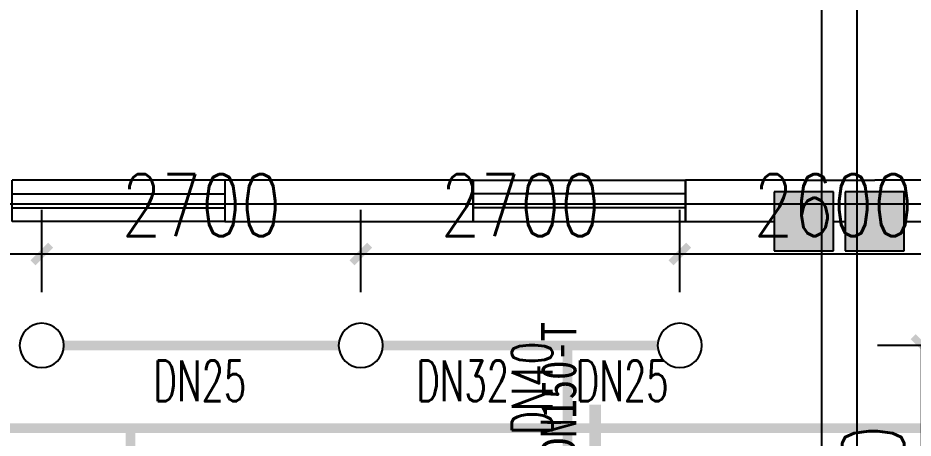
# Model space of a CAD drawing. Extents: x 0 to 2838408, y -923048 to 203859.
# Drawn here: x 2722460 to 2730038, y -399160 to -395602 of the extents above; entities that cross this region are included whole.
import ezdxf
from ezdxf.enums import TextEntityAlignment as Align

# ---------------------------------------------------------------- set-up
doc = ezdxf.new("R2010")
doc.units = 0
doc.header["$LTSCALE"] = 1000
for name, color, linetype in [('COLUMN', 9, 'Continuous'), ('DIM_喷淋', 3, 'Continuous'), ('DOTE', 8, 'Continuous'), ('EQUIP_喷头', 7, 'Continuous'), ('PIPE-喷淋', 6, 'Continuous'), ('PUB_HATCH', 8, 'Continuous'), ('TEXT_喷淋', 7, 'Continuous'), ('WALL', 9, 'Continuous'), ('WINDOW', 4, 'Continuous'), ('XREF', 8, 'Continuous'), ('抗震支吊架', 2, 'Continuous')]:
    doc.layers.add(name, color=color, linetype=linetype)
doc.styles.add('_TCH_DIM_T3', font='SIMPLEX', dxfattribs={"width": 0.75, "bigfont": 'HZTXT'})
doc.styles.add('_TWT_PIPEDN', font='SIMPLEX', dxfattribs={"width": 0.8, "height": 2.3, "bigfont": 'HZTXT'})
doc.styles.add('kzcad', font='', dxfattribs={"width": 0.8})
doc.styles.get('kzcad').set_extended_font_data('SimSun')
doc.dimstyles.new('_TWT_ARCH&&150', dxfattribs={"dimtxt": 525, "dimasz": 150, "dimexe": 375, "dimexo": 450, "dimgap": 150, "dimtad": 1, "dimdec": 0, "dimzin": 0, "dimdsep": 46, "dimtxsty": '_TCH_DIM_T3', "dimblk": 'ARCHTICK', "dimcen": 0.09, "dimclrt": 7, "dimazin": 2, "dimtfac": 1, "dimtdec": 0, "dimtix": 1, "dimtmove": 2, "dimatfit": 3, "dimfxl": 1, "dimtolj": 1, "dimtzin": 0, "dimarcsym": 0})

# ---------------------------------------------------------------- blocks, each defined once
blk = doc.blocks.new('$WINLIB2D$00000001')
at = {"color": 0}
for points in [[(-0.5, 0.5), (-0.5, -0.5)], [(-0.5, 0.5), (0.5, 0.5)], [(0.5, -0.5), (0.5, 0.5)], [(0.5, 0.1667), (-0.5, 0.1667)], [(0.5, -0.1667), (-0.5, -0.1667)], [(-0.5, -0.5), (0.5, -0.5)]]:
    blk.add_lwpolyline(points, dxfattribs=at)
blk = doc.blocks.new('2F1')
at = {"layer": 'PUB_HATCH'}
for points in [[(2392816.7, -397575.2), (2393316.7, -397575.2), (2393316.7, -397075.2), (2392816.7, -397075.2)], [(2393416.7, -397575.2), (2393916.7, -397575.2), (2393916.7, -397075.2), (2393416.7, -397075.2)]]:
    blk.add_hatch(color=256, dxfattribs=at).paths.add_polyline_path(points)
at = {"layer": 'COLUMN'}
for p, q in [((2393316.7, -397075.2), (2392816.7, -397075.2)), ((2392816.7, -397075.2), (2392816.7, -397575.2)), ((2393316.7, -397575.2), (2393316.7, -397075.2)), ((2393916.7, -397075.2), (2393416.7, -397075.2)), ((2393416.7, -397075.2), (2393416.7, -397575.2)), ((2393916.7, -397575.2), (2393916.7, -397075.2)), ((2392816.7, -397575.2), (2393316.7, -397575.2)), ((2393416.7, -397575.2), (2393916.7, -397575.2))]:
    blk.add_line(p, q, dxfattribs=at)
at = {"layer": 'DOTE'}
for p, q in [((2393216.7, -327575.2), (2393216.7, -410775.2)), ((2393516.7, -327575.2), (2393516.7, -410775.2)), ((2343216.7, -397175.2), (2453916.7, -397175.2))]:
    blk.add_line(p, q, dxfattribs=at)
at = {"layer": 'WALL'}
for p, q in [((2390266.7, -396975.2), (2388166.7, -396975.2)), ((2388166.7, -396975.2), (2388166.7, -397325.2)), ((2390266.7, -397325.2), (2390266.7, -396975.2)), ((2393066.7, -396975.2), (2392066.7, -396975.2)), ((2392066.7, -396975.2), (2392066.7, -397325.2)), ((2393066.7, -396975.2), (2393666.7, -396975.2)), ((2394666.7, -396975.2), (2393666.7, -396975.2)), ((2388166.7, -397325.2), (2390266.7, -397325.2)), ((2392066.7, -397325.2), (2392816.7, -397325.2)), ((2393316.7, -397325.2), (2393416.7, -397325.2)), ((2393916.7, -397325.2), (2394666.7, -397325.2))]:
    blk.add_line(p, q, dxfattribs=at)
at = {"layer": 'WINDOW', "yscale": 350}
for p, xscale, zscale in [((2387266.7, -397150.2), -1800, -1800), ((2391166.7, -397150.2), 1800, 1800)]:
    blk.add_blockref('$WINLIB2D$00000001', p, dxfattribs=dict(at, xscale=xscale, zscale=zscale))
blk = doc.blocks.new('_ArchTick')
at = {"color": 0, "linetype": 'ByBlock', "const_width": 0.4}
blk.add_lwpolyline([(-0.5, -0.5), (0.5, 0.5)], dxfattribs=at)
blk = doc.blocks.new('*D1925')
at = {"layer": 'Defpoints', "color": 0, "linetype": 'ByBlock', "transparency": 16777216}
for p in [(2730112.5, -398375.2), (2730662.5, -398375.2), (2730662.5, -401075.2)]:
    blk.add_point(p, dxfattribs=at)
at = {"layer": 'DIM_喷淋', "color": 0, "linetype": 'ByBlock', "lineweight": -2, "transparency": 16777216}
for p, q in [((2730212.5, -398375.2), (2729737.5, -398375.2)), ((2730112.5, -401075.2), (2730112.5, -398375.2)), ((2730212.5, -401075.2), (2729737.5, -401075.2))]:
    blk.add_line(p, q, dxfattribs=at)
at = {"layer": 'DIM_喷淋', "color": 0, "linetype": 'ByBlock', "lineweight": -2, "transparency": 16777216, "xscale": 150, "yscale": 150, "zscale": 150}
for p, rotation in [((2730112.5, -398375.2), 90), ((2730112.5, -401075.2), 270)]:
    blk.add_blockref('_ArchTick', p, dxfattribs=dict(at, rotation=rotation))
at = {"layer": 'DIM_喷淋', "color": 7, "linetype": 'ByBlock', "transparency": 16777216, "insert": (2729700, -399725.2), "char_height": 525, "attachment_point": 5, "rotation": 90, "style": '_TCH_DIM_T3'}
blk.add_mtext('\\A1;2700', dxfattribs=at)
blk = doc.blocks.new('*D1949')
at = {"layer": 'Defpoints', "color": 0, "linetype": 'ByBlock', "transparency": 16777216}
for p in [(2730662.5, -397600.8), (2728062.5, -398375.2), (2730662.5, -398375.2)]:
    blk.add_point(p, dxfattribs=at)
at = {"layer": 'DIM_喷淋', "color": 0, "linetype": 'ByBlock', "lineweight": -2, "transparency": 16777216}
for p, q in [((2728062.5, -397925.2), (2728062.5, -397225.8)), ((2730662.5, -397925.2), (2730662.5, -397225.8)), ((2728062.5, -397600.8), (2730662.5, -397600.8))]:
    blk.add_line(p, q, dxfattribs=at)
at = {"layer": 'DIM_喷淋', "color": 0, "linetype": 'ByBlock', "lineweight": -2, "transparency": 16777216, "xscale": 150, "yscale": 150, "zscale": 150, "rotation": 180}
blk.add_blockref('_ArchTick', (2728062.5, -397600.8), dxfattribs=at)
at = {"layer": 'DIM_喷淋', "color": 0, "linetype": 'ByBlock', "lineweight": -2, "transparency": 16777216, "xscale": 150, "yscale": 150, "zscale": 150}
blk.add_blockref('_ArchTick', (2730662.5, -397600.8), dxfattribs=at)
at = {"layer": 'DIM_喷淋', "color": 7, "linetype": 'ByBlock', "transparency": 16777216, "insert": (2729362.5, -397188.3), "char_height": 525, "attachment_point": 5, "style": '_TCH_DIM_T3'}
blk.add_mtext('\\A1;2600', dxfattribs=at)
blk = doc.blocks.new('*D1950')
at = {"layer": 'Defpoints', "color": 0, "linetype": 'ByBlock', "transparency": 16777216}
for p in [(2728062.5, -397600.8), (2725362.5, -398375.2), (2728062.5, -398375.2)]:
    blk.add_point(p, dxfattribs=at)
at = {"layer": 'DIM_喷淋', "color": 0, "linetype": 'ByBlock', "lineweight": -2, "transparency": 16777216}
for p, q in [((2725362.5, -397925.2), (2725362.5, -397225.8)), ((2728062.5, -397925.2), (2728062.5, -397225.8)), ((2725362.5, -397600.8), (2728062.5, -397600.8))]:
    blk.add_line(p, q, dxfattribs=at)
at = {"layer": 'DIM_喷淋', "color": 0, "linetype": 'ByBlock', "lineweight": -2, "transparency": 16777216, "xscale": 150, "yscale": 150, "zscale": 150, "rotation": 180}
blk.add_blockref('_ArchTick', (2725362.5, -397600.8), dxfattribs=at)
at = {"layer": 'DIM_喷淋', "color": 0, "linetype": 'ByBlock', "lineweight": -2, "transparency": 16777216, "xscale": 150, "yscale": 150, "zscale": 150}
blk.add_blockref('_ArchTick', (2728062.5, -397600.8), dxfattribs=at)
at = {"layer": 'DIM_喷淋', "color": 7, "linetype": 'ByBlock', "transparency": 16777216, "insert": (2726712.5, -397188.3), "char_height": 525, "attachment_point": 5, "style": '_TCH_DIM_T3'}
blk.add_mtext('\\A1;2700', dxfattribs=at)
blk = doc.blocks.new('*D1951')
at = {"layer": 'Defpoints', "color": 0, "linetype": 'ByBlock', "transparency": 16777216}
for p in [(2725362.5, -397600.8), (2722662.5, -398375.2), (2725362.5, -398375.2)]:
    blk.add_point(p, dxfattribs=at)
at = {"layer": 'DIM_喷淋', "color": 0, "linetype": 'ByBlock', "lineweight": -2, "transparency": 16777216}
for p, q in [((2722662.5, -397925.2), (2722662.5, -397225.8)), ((2725362.5, -397925.2), (2725362.5, -397225.8)), ((2722662.5, -397600.8), (2725362.5, -397600.8))]:
    blk.add_line(p, q, dxfattribs=at)
at = {"layer": 'DIM_喷淋', "color": 0, "linetype": 'ByBlock', "lineweight": -2, "transparency": 16777216, "xscale": 150, "yscale": 150, "zscale": 150, "rotation": 180}
blk.add_blockref('_ArchTick', (2722662.5, -397600.8), dxfattribs=at)
at = {"layer": 'DIM_喷淋', "color": 0, "linetype": 'ByBlock', "lineweight": -2, "transparency": 16777216, "xscale": 150, "yscale": 150, "zscale": 150}
blk.add_blockref('_ArchTick', (2725362.5, -397600.8), dxfattribs=at)
at = {"layer": 'DIM_喷淋', "color": 7, "linetype": 'ByBlock', "transparency": 16777216, "insert": (2724012.5, -397188.3), "char_height": 525, "attachment_point": 5, "style": '_TCH_DIM_T3'}
blk.add_mtext('\\A1;2700', dxfattribs=at)
blk = doc.blocks.new('*D1952')
at = {"layer": 'Defpoints', "color": 0, "linetype": 'ByBlock', "transparency": 16777216}
for p in [(2722662.5, -397600.8), (2720062.5, -398375.2), (2722662.5, -398375.2)]:
    blk.add_point(p, dxfattribs=at)
at = {"layer": 'DIM_喷淋', "color": 0, "linetype": 'ByBlock', "lineweight": -2, "transparency": 16777216}
for p, q in [((2720062.5, -397925.2), (2720062.5, -397225.8)), ((2722662.5, -397925.2), (2722662.5, -397225.8)), ((2720062.5, -397600.8), (2722662.5, -397600.8))]:
    blk.add_line(p, q, dxfattribs=at)
at = {"layer": 'DIM_喷淋', "color": 0, "linetype": 'ByBlock', "lineweight": -2, "transparency": 16777216, "xscale": 150, "yscale": 150, "zscale": 150, "rotation": 180}
blk.add_blockref('_ArchTick', (2720062.5, -397600.8), dxfattribs=at)
at = {"layer": 'DIM_喷淋', "color": 0, "linetype": 'ByBlock', "lineweight": -2, "transparency": 16777216, "xscale": 150, "yscale": 150, "zscale": 150}
blk.add_blockref('_ArchTick', (2722662.5, -397600.8), dxfattribs=at)
at = {"layer": 'DIM_喷淋', "color": 7, "linetype": 'ByBlock', "transparency": 16777216, "insert": (2721362.5, -397188.3), "char_height": 525, "attachment_point": 5, "style": '_TCH_DIM_T3'}
blk.add_mtext('\\A1;2600', dxfattribs=at)
blk = doc.blocks.new('$TwtSys$00000125')
blk.add_circle((0, 0, 0), 1)

msp = doc.modelspace()

# ---------------------------------------------------------------- linework, layer by layer
at = {"layer": 'PIPE-喷淋', "linetype": 'ByBlock', "ltscale": 1.5, "const_width": 82.5}
for points in [[(2722850, -398375.2), (2725175, -398375.2)], [(2725550, -398375.2), (2727112.5, -398375.2)], [(2727112.5, -398375.2), (2727112.5, -399075.2)], [(2727112.5, -398375.2), (2727875, -398375.2)], [(2719112.5, -399075.2), (2723412.5, -399075.2)], [(2723412.5, -399075.2), (2727112.5, -399075.2)], [(2723412.5, -400875.2), (2723412.5, -399075.2)], [(2727112.5, -400875.2), (2727112.5, -399075.2)], [(2727112.5, -399075.2), (2734712.5, -399075.2)]]:
    msp.add_lwpolyline(points, dxfattribs=at)
at = {"layer": '抗震支吊架', "color": 4, "const_width": 100}
msp.add_lwpolyline([(2727345.9, -399275.2), (2727345.9, -398875.2)], dxfattribs=at)

# ---------------------------------------------------------------- block references
at = {"layer": 'EQUIP_喷头', "linetype": 'ByBlock', "xscale": 187.5, "yscale": -187.5, "zscale": 187.5}
for p in [(2722662.5, -398375.2), (2725362.5, -398375.2), (2728062.5, -398375.2)]:
    msp.add_blockref('$TwtSys$00000125', p, dxfattribs=at)
at = {"layer": 'XREF'}
msp.add_blockref('2F1', (336045.8, 0), dxfattribs=at)

# ---------------------------------------------------------------- texts
at = {"layer": 'TEXT_喷淋', "color": 251, "linetype": 'ByBlock', "style": '_TWT_PIPEDN', "width": 0.64}
for s, rotation, p in [('DN40', 90, (2726985, -399130)), ('DN25', 359.99999, (2723607.7, -398847.7)), ('DN32', 359.99999, (2725832.7, -398847.7)), ('DN25', 359.99999, (2727182.7, -398847.7))]:
    msp.add_text(s, height=345, rotation=rotation, dxfattribs=at).set_placement(p)
at = {"layer": '抗震支吊架', "color": 4, "style": 'kzcad', "width": 0.8}
msp.add_text('KZS-DN150-T', height=300, rotation=89.88539, dxfattribs=at).set_placement((2727185.9, -399075.2), align=Align.CENTER)

# ---------------------------------------------------------------- dimensions: what is measured, and where the dimension line sits
at = {"layer": 'DIM_喷淋', "linetype": 'ByBlock'}
for p1, p2, distance, picture, middle in [((2720062.5, -398375.2), (2722662.5, -398375.2), 774.4, '*D1952', (2721362.5, -397188.3)), ((2722662.5, -398375.2), (2725362.5, -398375.2), 774.4, '*D1951', (2724012.5, -397188.3)), ((2725362.5, -398375.2), (2728062.5, -398375.2), 774.4, '*D1950', (2726712.5, -397188.3)), ((2728062.5, -398375.2), (2730662.5, -398375.2), 774.4, '*D1949', (2729362.5, -397188.3)), ((2730662.5, -401075.2), (2730662.5, -398375.2), 550, '*D1925', (2729700, -399725.2))]:
    dim = msp.add_aligned_dim(p1=p1, p2=p2, distance=distance, dimstyle='_TWT_ARCH&&150', dxfattribs=at)
    dim.commit()
    dim.dimension.update_dxf_attribs({"geometry": picture, "text_midpoint": middle})

doc.saveas('drawing.dxf')
